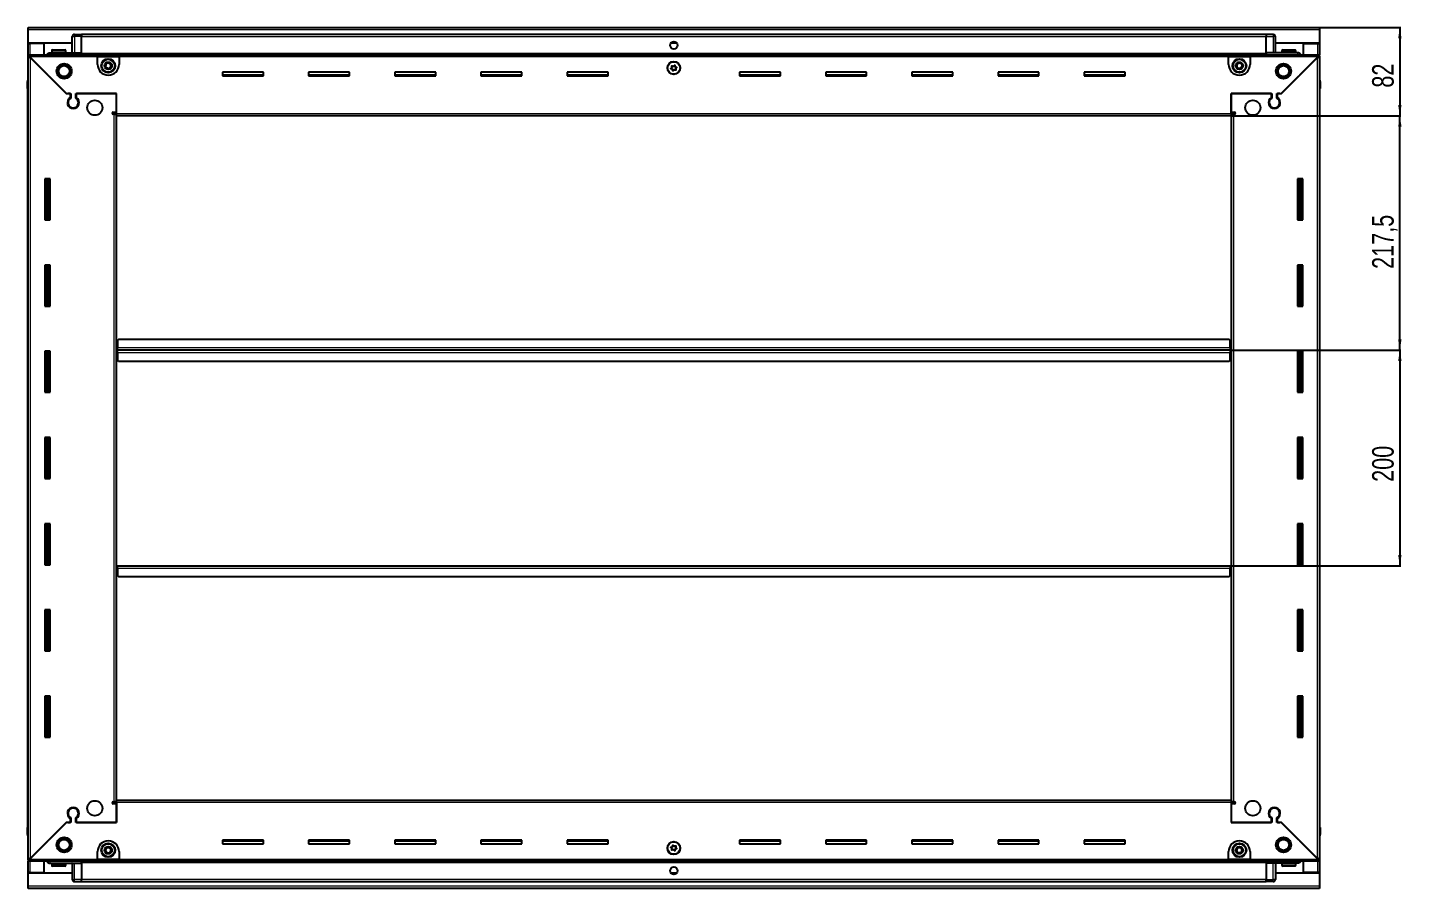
# Model space of a CAD drawing. Header units: millimetres. Extents: x 1319 to 5226, y -438 to 1776.
# Drawn here: x 3950 to 5226, y 777 to 1576 of the extents above; entities that cross this region are included whole.
import ezdxf

# ---------------------------------------------------------------- set-up
doc = ezdxf.new("R2010")
doc.units = ezdxf.units.MM
doc.layers.add('FORMAT', color=7, linetype='Continuous')
doc.styles.add('SLDTEXTSTYLE0', font='TXT', dxfattribs={"width": 0.75})
doc.dimstyles.new('SLDDIMSTYLE0', dxfattribs={"dimtxt": 20, "dimasz": 10, "dimexe": 0, "dimexo": 0.0625, "dimgap": 5, "dimtad": 2, "dimdec": 1, "dimrnd": 1e-09, "dimzin": 12, "dimdsep": 46, "dimtxsty": 'SLDTEXTSTYLE0', "dimsah": 1, "dimcen": 0.09, "dimadec": 0, "dimazin": 3, "dimtfac": 1, "dimtofl": 0, "dimtmove": 0, "dimatfit": 3, "dimfxl": 0, "dimfrac": 2, "dimtolj": 1, "dimtzin": 12, "dimarcsym": 0})

# ---------------------------------------------------------------- blocks, each defined once
blk = doc.blocks.new('_D_6')
at = {"layer": 'FORMAT'}
for p, q in [((5149.9, 1575.8), (5225.3, 1575.8)), ((5224.3, 1575.8), (5224.3, 1493.8)), ((5067.9, 1493.8), (5225.3, 1493.8))]:
    blk.add_line(p, q, dxfattribs=at)
for points in [[(5224.3, 1575.8), (5222.8, 1565.8), (5225.9, 1565.8)], [(5224.3, 1493.8), (5225.9, 1503.8), (5222.8, 1503.8)]]:
    blk.add_solid(points, dxfattribs=at)
at = {"layer": 'FORMAT', "insert": (5198.6, 1520), "char_height": 20, "attachment_point": 1, "rotation": 90, "style": 'SLDTEXTSTYLE0'}
blk.add_mtext('82', dxfattribs=at)
blk = doc.blocks.new('_D_7')
at = {"layer": 'FORMAT'}
for p, q in [((5067.9, 1493.8), (5225.3, 1493.8)), ((5224.3, 1276.3), (5224.3, 1493.8)), ((5066.9, 1276.3), (5225.3, 1276.3))]:
    blk.add_line(p, q, dxfattribs=at)
for points in [[(5224.3, 1493.8), (5222.8, 1483.8), (5225.9, 1483.8)], [(5224.3, 1276.3), (5225.9, 1286.3), (5222.8, 1286.3)]]:
    blk.add_solid(points, dxfattribs=at)
at = {"layer": 'FORMAT', "insert": (5198.6, 1351.8), "char_height": 20, "attachment_point": 1, "rotation": 90, "style": 'SLDTEXTSTYLE0'}
blk.add_mtext('217,5', dxfattribs=at)
blk = doc.blocks.new('_D_8')
at = {"layer": 'FORMAT'}
for p, q in [((5066.9, 1276.3), (5225.3, 1276.3)), ((5224.3, 1276.3), (5224.3, 1076.3)), ((5066.9, 1076.3), (5225.3, 1076.3))]:
    blk.add_line(p, q, dxfattribs=at)
for points in [[(5224.3, 1276.3), (5222.8, 1266.3), (5225.9, 1266.3)], [(5224.3, 1076.3), (5225.9, 1086.3), (5222.8, 1086.3)]]:
    blk.add_solid(points, dxfattribs=at)
at = {"layer": 'FORMAT', "insert": (5198.6, 1154.2), "char_height": 20, "attachment_point": 1, "rotation": 90, "style": 'SLDTEXTSTYLE0'}
blk.add_mtext('200', dxfattribs=at)

msp = doc.modelspace()

# ---------------------------------------------------------------- linework, layer by layer
at = {"color": 7, "linetype": 'Continuous', "lineweight": 25}
for p, q in [((3950.84, 1573.72), (3950.84, 1575.82)), ((3950.84, 1575.82), (5149.84, 1575.82)), ((3950.84, 1561.32), (3950.84, 1573.72)), ((3993.84, 1569.32), (4000.34, 1569.32)), ((3993.84, 1569.32), (4000.34, 1569.32)), ((4000.34, 1569.32), (4000.34, 1569.32)), ((4000.34, 1569.32), (4000.34, 1569.32)), ((4000.34, 1569.32), (4000.34, 1567.32)), ((5100.34, 1569.17), (4000.34, 1569.17)), ((5106.84, 1569.32), (5100.34, 1569.32)), ((5100.34, 1569.32), (5100.34, 1569.32)), ((5106.84, 1569.32), (5100.34, 1569.32)), ((5100.34, 1569.32), (5100.34, 1567.32)), ((5149.84, 1575.82), (5149.84, 1573.72)), ((5149.84, 1573.72), (5149.84, 1561.32)), ((3991.84, 1561.32), (3950.84, 1561.32)), ((3950.84, 1560.82), (3950.84, 1561.32)), ((3950.84, 1550.57), (3950.84, 1560.82)), ((3950.84, 1560.82), (3952.94, 1560.82)), ((3952.34, 1560.82), (3952.34, 1561.32)), ((3965.84, 1560.82), (3952.94, 1560.82)), ((3965.84, 1550.57), (3965.84, 1560.82)), ((3991.84, 1552.32), (3991.84, 1567.32)), ((3992.52, 1568.82), (3992.52, 1568.82)), ((4000.34, 1552.32), (4000.34, 1567.32)), ((4553.22, 1561.32), (4547.47, 1561.32)), ((5100.34, 1552.32), (5100.34, 1567.32)), ((5108.84, 1567.32), (5108.84, 1567.32)), ((5108.84, 1552.32), (5108.84, 1567.32)), ((5149.84, 1561.32), (5108.84, 1561.32)), ((5134.84, 1560.82), (5147.74, 1560.82)), ((5134.84, 1550.57), (5134.84, 1560.82)), ((5147.74, 1560.82), (5149.84, 1560.82)), ((5148.34, 1560.82), (5148.34, 1561.32)), ((5149.84, 1560.82), (5149.84, 1561.32)), ((5149.84, 1560.82), (5149.84, 1550.57)), ((3950.84, 1549.07), (3950.84, 1550.57)), ((3950.84, 1550.57), (3951.84, 1550.57)), ((3950.84, 1548.57), (3950.84, 1549.07)), ((3950.84, 1549.07), (3951.84, 1549.07)), ((3950.84, 804.07), (3950.84, 1548.57)), ((3952.34, 1548.57), (3950.84, 1548.57)), ((3951.84, 1549.07), (3951.84, 1550.57)), ((3951.84, 1550.57), (4015.34, 1550.57)), ((3952.44, 1548.47), (3986.34, 1514.57)), ((3987.04, 1513.87), (3952.94, 1547.97)), ((3971.34, 1552.32), (4000.34, 1552.32)), ((3972.84, 1554.22), (3972.84, 1552.32)), ((3973.64, 1555.02), (3985.04, 1555.02)), ((3985.84, 1552.32), (3985.84, 1554.22)), ((4000.27, 1550.57), (4000.34, 1552.29)), ((4000.34, 1552.32), (4000.34, 1551.82)), ((4000.34, 1551.17), (5100.34, 1551.17)), ((4015.34, 1548.47), (4015.34, 1550.57)), ((4015.34, 1550.57), (4035.34, 1550.57)), ((4015.34, 1549.07), (4035.34, 1549.07)), ((4015.34, 1541.57), (4015.34, 1548.47)), ((4035.34, 1550.57), (5065.34, 1550.57)), ((4035.34, 1550.57), (4035.34, 1548.47)), ((4035.34, 1548.47), (4035.34, 1541.57)), ((5065.34, 1548.47), (5065.34, 1550.57)), ((5065.34, 1550.57), (5085.34, 1550.57)), ((5065.34, 1549.07), (5085.34, 1549.07)), ((5065.34, 1541.57), (5065.34, 1548.47)), ((5085.34, 1550.57), (5148.84, 1550.57)), ((5085.34, 1550.57), (5085.34, 1548.47)), ((5085.34, 1548.47), (5085.34, 1541.57)), ((5100.34, 1552.32), (5100.34, 1551.82)), ((5129.34, 1552.32), (5100.34, 1552.32)), ((5100.34, 1552.29), (5100.42, 1550.57)), ((5147.74, 1547.97), (5113.64, 1513.87)), ((5114.34, 1514.57), (5148.24, 1548.47)), ((5114.84, 1554.22), (5114.84, 1552.32)), ((5115.64, 1555.02), (5127.04, 1555.02)), ((5127.84, 1552.32), (5127.84, 1554.22)), ((5148.34, 1548.57), (5149.84, 1548.57)), ((5148.84, 1549.07), (5148.84, 1550.57)), ((5148.84, 1550.57), (5149.84, 1550.57)), ((5148.84, 1549.07), (5149.84, 1549.07)), ((5149.84, 1549.07), (5149.84, 1550.57)), ((5149.84, 1549.07), (5149.84, 1548.57)), ((5149.84, 1548.57), (5149.84, 804.07)), ((4169.34, 1534.32), (4131.34, 1534.32)), ((4131.34, 1534.32), (4131.34, 1530.82)), ((4169.34, 1531.57), (4131.34, 1531.57)), ((4131.34, 1530.82), (4169.34, 1530.82)), ((4169.34, 1530.82), (4169.34, 1534.32)), ((4249.34, 1534.32), (4211.34, 1534.32)), ((4211.34, 1534.32), (4211.34, 1530.82)), ((4249.34, 1531.57), (4211.34, 1531.57)), ((4211.34, 1530.82), (4249.34, 1530.82)), ((4249.34, 1530.82), (4249.34, 1534.32)), ((4329.34, 1534.32), (4291.34, 1534.32)), ((4291.34, 1534.32), (4291.34, 1530.82)), ((4329.34, 1531.57), (4291.34, 1531.57)), ((4291.34, 1530.82), (4329.34, 1530.82)), ((4329.34, 1530.82), (4329.34, 1534.32)), ((4409.34, 1534.32), (4371.34, 1534.32)), ((4371.34, 1534.32), (4371.34, 1530.82)), ((4409.34, 1531.57), (4371.34, 1531.57)), ((4371.34, 1530.82), (4409.34, 1530.82)), ((4409.34, 1530.82), (4409.34, 1534.32)), ((4489.34, 1534.32), (4451.34, 1534.32)), ((4451.34, 1534.32), (4451.34, 1530.82)), ((4489.34, 1531.57), (4451.34, 1531.57)), ((4451.34, 1530.82), (4489.34, 1530.82)), ((4489.34, 1530.82), (4489.34, 1534.32)), ((4649.34, 1534.32), (4611.34, 1534.32)), ((4611.34, 1534.32), (4611.34, 1530.82)), ((4649.34, 1531.57), (4611.34, 1531.57)), ((4611.34, 1530.82), (4649.34, 1530.82)), ((4649.34, 1530.82), (4649.34, 1534.32)), ((4729.34, 1534.32), (4691.34, 1534.32)), ((4691.34, 1534.32), (4691.34, 1530.82)), ((4729.34, 1531.57), (4691.34, 1531.57)), ((4691.34, 1530.82), (4729.34, 1530.82)), ((4729.34, 1530.82), (4729.34, 1534.32)), ((4809.34, 1534.32), (4771.34, 1534.32)), ((4771.34, 1534.32), (4771.34, 1530.82)), ((4809.34, 1531.57), (4771.34, 1531.57)), ((4771.34, 1530.82), (4809.34, 1530.82)), ((4809.34, 1530.82), (4809.34, 1534.32)), ((4889.34, 1534.32), (4851.34, 1534.32)), ((4851.34, 1534.32), (4851.34, 1530.82)), ((4889.34, 1531.57), (4851.34, 1531.57)), ((4851.34, 1530.82), (4889.34, 1530.82)), ((4889.34, 1530.82), (4889.34, 1534.32)), ((4969.34, 1534.32), (4931.34, 1534.32)), ((4931.34, 1534.32), (4931.34, 1530.82)), ((4969.34, 1531.57), (4931.34, 1531.57)), ((4931.34, 1530.82), (4969.34, 1530.82)), ((4969.34, 1530.82), (4969.34, 1534.32)), ((3950.34, 1525.82), (3950.34, 1519.32)), ((3950.34, 1519.32), (3950.34, 1525.82)), ((3950.34, 1519.32), (3950.34, 1519.32)), ((3950.84, 1519.32), (3950.34, 1519.32)), ((3950.49, 1519.32), (3950.49, 833.32)), ((5149.84, 1527.15), (5149.84, 1527.15)), ((5149.84, 1519.32), (5150.34, 1519.32)), ((5150.19, 833.32), (5150.19, 1519.32)), ((5150.34, 1525.82), (5150.34, 1519.32)), ((5150.34, 1519.32), (5150.34, 1525.82)), ((5150.34, 1519.32), (5150.34, 1519.32)), ((5150.34, 1519.32), (5150.34, 1519.32)), ((3986.34, 1514.57), (3990.54, 1514.57)), ((3987.74, 1514.57), (3987.04, 1513.87)), ((3989.84, 1514.57), (3987.74, 1514.57)), ((3989.84, 1514.57), (3989.84, 1510.68)), ((3990.54, 1514.57), (3990.54, 1510.29)), ((3995.14, 1514.57), (4032.84, 1514.57)), ((3995.14, 1510.29), (3995.14, 1514.57)), ((3995.84, 1510.68), (3995.84, 1514.57)), ((4032.84, 1514.57), (3995.84, 1514.57)), ((4032.84, 1495.92), (4032.84, 1514.57)), ((4032.84, 1497.32), (4032.84, 1514.57)), ((5067.84, 1514.57), (5105.54, 1514.57)), ((5067.84, 1495.92), (5067.84, 1514.57)), ((5067.84, 1514.57), (5067.84, 1497.32)), ((5104.84, 1514.57), (5067.84, 1514.57)), ((5104.84, 1514.57), (5104.84, 1510.68)), ((5105.54, 1514.57), (5105.54, 1510.29)), ((5110.14, 1514.57), (5114.34, 1514.57)), ((5110.14, 1510.29), (5110.14, 1514.57)), ((5112.94, 1514.57), (5110.84, 1514.57)), ((5110.84, 1510.68), (5110.84, 1514.57)), ((5113.64, 1513.87), (5112.94, 1514.57)), ((3990.84, 1501.71), (3990.84, 1500.95)), ((4029.99, 1497.32), (4032.84, 1497.32)), ((4030.74, 1495.32), (4029.99, 1495.32)), ((4030.74, 1495.32), (4032.84, 1495.32)), ((4032.84, 1496.32), (4030.84, 1496.32)), ((4030.84, 1496.32), (4030.84, 1495.32)), ((4032.84, 1493.82), (4032.84, 1495.92)), ((5067.84, 1493.82), (4032.84, 1493.82)), ((4032.84, 858.82), (4032.84, 1493.82)), ((5067.84, 1497.32), (5070.69, 1497.32)), ((5069.84, 1496.32), (5067.84, 1496.32)), ((5067.84, 1495.92), (5067.84, 1493.82)), ((5067.84, 1495.32), (5069.94, 1495.32)), ((5067.84, 1493.82), (5067.84, 858.82)), ((5069.84, 1495.32), (5069.84, 1496.32)), ((5070.69, 1495.32), (5069.94, 1495.32)), ((5109.84, 1501.71), (5109.84, 1500.95)), ((3971.34, 1435.32), (3966.34, 1435.32)), ((3966.34, 1435.32), (3966.34, 1397.32)), ((3968.49, 1397.32), (3968.49, 1435.32)), ((3970.29, 1397.32), (3970.29, 1435.32)), ((3970.32, 1397.32), (3970.32, 1435.32)), ((3971.34, 1397.32), (3971.34, 1435.32)), ((5129.34, 1435.32), (5129.34, 1397.32)), ((5134.34, 1435.32), (5129.34, 1435.32)), ((5130.37, 1435.32), (5130.37, 1397.32)), ((5130.4, 1435.32), (5130.4, 1397.32)), ((5132.19, 1435.32), (5132.19, 1397.32)), ((5134.34, 1397.32), (5134.34, 1435.32)), ((3966.34, 1397.32), (3971.34, 1397.32)), ((5129.34, 1397.32), (5134.34, 1397.32)), ((3971.34, 1355.32), (3966.34, 1355.32)), ((3966.34, 1355.32), (3966.34, 1317.32)), ((3968.49, 1317.32), (3968.49, 1355.32)), ((3970.29, 1317.32), (3970.29, 1355.32)), ((3970.32, 1317.32), (3970.32, 1355.32)), ((3971.34, 1317.32), (3971.34, 1355.32)), ((5129.34, 1355.32), (5129.34, 1317.32)), ((5134.34, 1355.32), (5129.34, 1355.32)), ((5130.37, 1355.32), (5130.37, 1317.32)), ((5130.4, 1355.32), (5130.4, 1317.32)), ((5132.19, 1355.32), (5132.19, 1317.32)), ((5134.34, 1317.32), (5134.34, 1355.32)), ((3966.34, 1317.32), (3971.34, 1317.32)), ((5129.34, 1317.32), (5134.34, 1317.32)), ((4033.59, 1276.32), (4032.84, 1276.32)), ((4033.84, 1279.17), (4033.59, 1279.17)), ((4033.59, 1279.17), (4033.59, 1276.32)), ((4033.59, 1276.32), (4033.59, 1273.47)), ((4034.84, 1286.32), (4033.84, 1285.32)), ((4033.84, 1285.32), (4033.84, 1278.42)), ((4033.84, 1276.32), (4033.84, 1278.42)), ((4033.84, 1274.22), (4033.84, 1276.32)), ((5066.84, 1276.32), (4033.84, 1276.32)), ((5065.84, 1286.32), (4034.84, 1286.32)), ((5066.84, 1285.32), (5065.84, 1286.32)), ((5066.84, 1278.42), (5066.84, 1285.32)), ((5067.09, 1279.17), (5066.84, 1279.17)), ((5066.84, 1278.42), (5066.84, 1276.32)), ((5066.84, 1276.32), (5066.84, 1274.22)), ((5067.09, 1276.32), (5067.09, 1279.17)), ((5067.09, 1273.47), (5067.09, 1276.32)), ((5067.84, 1276.32), (5067.09, 1276.32)), ((3971.34, 1275.32), (3966.34, 1275.32)), ((3966.34, 1275.32), (3966.34, 1237.32)), ((3968.49, 1237.32), (3968.49, 1275.32)), ((3970.29, 1237.32), (3970.29, 1275.32)), ((3970.32, 1237.32), (3970.32, 1275.32)), ((3971.34, 1237.32), (3971.34, 1275.32)), ((4033.59, 1273.47), (4033.84, 1273.47)), ((4033.84, 1274.22), (4033.84, 1267.32)), ((4033.84, 1267.32), (4034.84, 1266.32)), ((4034.84, 1266.32), (5065.84, 1266.32)), ((5065.84, 1266.32), (5066.84, 1267.32)), ((5066.84, 1267.32), (5066.84, 1274.22)), ((5066.84, 1273.47), (5067.09, 1273.47)), ((5129.34, 1275.32), (5129.34, 1237.32)), ((5134.34, 1275.32), (5129.34, 1275.32)), ((5130.37, 1275.32), (5130.37, 1237.32)), ((5130.4, 1275.32), (5130.4, 1237.32)), ((5132.19, 1275.32), (5132.19, 1237.32)), ((5134.34, 1237.32), (5134.34, 1275.32)), ((3966.34, 1237.32), (3971.34, 1237.32)), ((5129.34, 1237.32), (5134.34, 1237.32)), ((3971.34, 1195.32), (3966.34, 1195.32)), ((3966.34, 1195.32), (3966.34, 1157.32)), ((3968.49, 1157.32), (3968.49, 1195.32)), ((3970.29, 1157.32), (3970.29, 1195.32)), ((3970.32, 1157.32), (3970.32, 1195.32)), ((3971.34, 1157.32), (3971.34, 1195.32)), ((5129.34, 1195.32), (5129.34, 1157.32)), ((5134.34, 1195.32), (5129.34, 1195.32)), ((5130.37, 1195.32), (5130.37, 1157.32)), ((5130.4, 1195.32), (5130.4, 1157.32)), ((5132.19, 1195.32), (5132.19, 1157.32)), ((5134.34, 1157.32), (5134.34, 1195.32)), ((3966.34, 1157.32), (3971.34, 1157.32)), ((5129.34, 1157.32), (5134.34, 1157.32)), ((3971.34, 1115.32), (3966.34, 1115.32)), ((3966.34, 1115.32), (3966.34, 1077.32)), ((3968.49, 1077.32), (3968.49, 1115.32)), ((3970.29, 1077.32), (3970.29, 1115.32)), ((3970.32, 1077.32), (3970.32, 1115.32)), ((3971.34, 1077.32), (3971.34, 1115.32)), ((5129.34, 1115.32), (5129.34, 1077.32)), ((5134.34, 1115.32), (5129.34, 1115.32)), ((5130.37, 1115.32), (5130.37, 1077.32)), ((5130.4, 1115.32), (5130.4, 1077.32)), ((5132.19, 1115.32), (5132.19, 1077.32)), ((5134.34, 1077.32), (5134.34, 1115.32)), ((3966.34, 1077.32), (3971.34, 1077.32)), ((4032.84, 1076.32), (4033.59, 1076.32)), ((4033.59, 1076.32), (4033.59, 1073.47)), ((4033.59, 1073.47), (4033.84, 1073.47)), ((4033.84, 1074.22), (4033.84, 1076.32)), ((4033.84, 1076.32), (5066.84, 1076.32)), ((4033.84, 1074.22), (4033.84, 1067.32)), ((5066.84, 1076.32), (5066.84, 1074.22)), ((5066.84, 1067.32), (5066.84, 1074.22)), ((5066.84, 1073.47), (5067.09, 1073.47)), ((5067.09, 1073.47), (5067.09, 1076.32)), ((5067.09, 1076.32), (5067.84, 1076.32)), ((5129.34, 1077.32), (5134.34, 1077.32)), ((4033.84, 1067.32), (4034.84, 1066.32)), ((4034.84, 1066.32), (5065.84, 1066.32)), ((5065.84, 1066.32), (5066.84, 1067.32)), ((3971.34, 1035.32), (3966.34, 1035.32)), ((3966.34, 1035.32), (3966.34, 997.32)), ((3968.49, 997.32), (3968.49, 1035.32)), ((3970.29, 997.32), (3970.29, 1035.32)), ((3970.32, 997.32), (3970.32, 1035.32)), ((3971.34, 997.32), (3971.34, 1035.32)), ((5129.34, 1035.32), (5129.34, 997.32)), ((5134.34, 1035.32), (5129.34, 1035.32)), ((5130.37, 1035.32), (5130.37, 997.32)), ((5130.4, 1035.32), (5130.4, 997.32)), ((5132.19, 1035.32), (5132.19, 997.32)), ((5134.34, 997.32), (5134.34, 1035.32)), ((3966.34, 997.32), (3971.34, 997.32)), ((5129.34, 997.32), (5134.34, 997.32)), ((3971.34, 955.32), (3966.34, 955.32)), ((3966.34, 955.32), (3966.34, 917.32)), ((3968.49, 917.32), (3968.49, 955.32)), ((3970.29, 917.32), (3970.29, 955.32)), ((3970.32, 917.32), (3970.32, 955.32)), ((3971.34, 917.32), (3971.34, 955.32)), ((5129.34, 955.32), (5129.34, 917.32)), ((5134.34, 955.32), (5129.34, 955.32)), ((5130.37, 955.32), (5130.37, 917.32)), ((5130.4, 955.32), (5130.4, 917.32)), ((5132.19, 955.32), (5132.19, 917.32)), ((5134.34, 917.32), (5134.34, 955.32)), ((3966.34, 917.32), (3971.34, 917.32)), ((5129.34, 917.32), (5134.34, 917.32)), ((4029.99, 857.32), (4030.74, 857.32)), ((4032.84, 855.32), (4029.99, 855.32)), ((4032.84, 857.32), (4030.74, 857.32)), ((4030.84, 857.32), (4030.84, 856.32)), ((4030.84, 856.32), (4032.84, 856.32)), ((4032.84, 856.72), (4032.84, 858.82)), ((4032.84, 858.82), (5067.84, 858.82)), ((4032.84, 856.72), (4032.84, 838.07)), ((4032.84, 838.07), (4032.84, 855.32)), ((5067.84, 858.82), (5067.84, 856.72)), ((5069.94, 857.32), (5067.84, 857.32)), ((5067.84, 856.72), (5067.84, 838.07)), ((5067.84, 856.32), (5069.84, 856.32)), ((5067.84, 855.32), (5067.84, 838.07)), ((5070.69, 855.32), (5067.84, 855.32)), ((5069.84, 856.32), (5069.84, 857.32)), ((5069.94, 857.32), (5070.69, 857.32)), ((3989.84, 841.96), (3989.84, 838.07)), ((3990.54, 842.36), (3990.54, 838.07)), ((3990.84, 851.7), (3990.84, 850.94)), ((3995.14, 838.07), (3995.14, 842.36)), ((3995.84, 838.07), (3995.84, 841.96)), ((5104.84, 841.96), (5104.84, 838.07)), ((5105.54, 842.36), (5105.54, 838.07)), ((5109.84, 851.7), (5109.84, 850.94)), ((5110.14, 838.07), (5110.14, 842.36)), ((5110.84, 838.07), (5110.84, 841.96)), ((3950.34, 833.32), (3950.34, 833.32)), ((3950.34, 826.82), (3950.34, 833.32)), ((3950.34, 833.32), (3950.34, 833.32)), ((3950.34, 833.32), (3950.34, 826.82)), ((3950.84, 833.32), (3950.34, 833.32)), ((3986.34, 838.07), (3952.44, 804.17)), ((3952.94, 804.67), (3987.04, 838.77)), ((3990.54, 838.07), (3986.34, 838.07)), ((3987.04, 838.77), (3987.74, 838.07)), ((3987.74, 838.07), (3989.84, 838.07)), ((4032.84, 838.07), (3995.14, 838.07)), ((3995.84, 838.07), (4032.84, 838.07)), ((5105.54, 838.07), (5067.84, 838.07)), ((5067.84, 838.07), (5104.84, 838.07)), ((5114.34, 838.07), (5110.14, 838.07)), ((5110.84, 838.07), (5112.94, 838.07)), ((5112.94, 838.07), (5113.64, 838.77)), ((5113.64, 838.77), (5147.74, 804.67)), ((5148.24, 804.17), (5114.34, 838.07)), ((5149.84, 833.32), (5150.34, 833.32)), ((5150.34, 833.32), (5150.34, 833.32)), ((5150.34, 826.82), (5150.34, 833.32)), ((5150.34, 833.32), (5150.34, 826.82)), ((3950.84, 825.5), (3950.84, 825.5)), ((4169.34, 821.82), (4131.34, 821.82)), ((4131.34, 821.82), (4131.34, 818.32)), ((4131.34, 821.07), (4169.34, 821.07)), ((4131.34, 818.32), (4169.34, 818.32)), ((4169.34, 818.32), (4169.34, 821.82)), ((4249.34, 821.82), (4211.34, 821.82)), ((4211.34, 821.82), (4211.34, 818.32)), ((4211.34, 821.07), (4249.34, 821.07)), ((4211.34, 818.32), (4249.34, 818.32)), ((4249.34, 818.32), (4249.34, 821.82)), ((4329.34, 821.82), (4291.34, 821.82)), ((4291.34, 821.82), (4291.34, 818.32)), ((4291.34, 821.07), (4329.34, 821.07)), ((4291.34, 818.32), (4329.34, 818.32)), ((4329.34, 818.32), (4329.34, 821.82)), ((4409.34, 821.82), (4371.34, 821.82)), ((4371.34, 821.82), (4371.34, 818.32)), ((4371.34, 821.07), (4409.34, 821.07)), ((4371.34, 818.32), (4409.34, 818.32)), ((4409.34, 818.32), (4409.34, 821.82)), ((4489.34, 821.82), (4451.34, 821.82)), ((4451.34, 821.82), (4451.34, 818.32)), ((4451.34, 821.07), (4489.34, 821.07)), ((4451.34, 818.32), (4489.34, 818.32)), ((4489.34, 818.32), (4489.34, 821.82)), ((4649.34, 821.82), (4611.34, 821.82)), ((4611.34, 821.82), (4611.34, 818.32)), ((4611.34, 821.07), (4649.34, 821.07)), ((4611.34, 818.32), (4649.34, 818.32)), ((4649.34, 818.32), (4649.34, 821.82)), ((4729.34, 821.82), (4691.34, 821.82)), ((4691.34, 821.82), (4691.34, 818.32)), ((4691.34, 821.07), (4729.34, 821.07)), ((4691.34, 818.32), (4729.34, 818.32)), ((4729.34, 818.32), (4729.34, 821.82)), ((4809.34, 821.82), (4771.34, 821.82)), ((4771.34, 821.82), (4771.34, 818.32)), ((4771.34, 821.07), (4809.34, 821.07)), ((4771.34, 818.32), (4809.34, 818.32)), ((4809.34, 818.32), (4809.34, 821.82)), ((4889.34, 821.82), (4851.34, 821.82)), ((4851.34, 821.82), (4851.34, 818.32)), ((4851.34, 821.07), (4889.34, 821.07)), ((4851.34, 818.32), (4889.34, 818.32)), ((4889.34, 818.32), (4889.34, 821.82)), ((4969.34, 821.82), (4931.34, 821.82)), ((4931.34, 821.82), (4931.34, 818.32)), ((4931.34, 821.07), (4969.34, 821.07)), ((4931.34, 818.32), (4969.34, 818.32)), ((4969.34, 818.32), (4969.34, 821.82)), ((3950.84, 803.57), (3950.84, 804.07)), ((3952.34, 804.07), (3950.84, 804.07)), ((4015.34, 804.17), (4015.34, 811.07)), ((4015.34, 802.07), (4015.34, 804.17)), ((4035.34, 811.07), (4035.34, 804.17)), ((4035.34, 804.17), (4035.34, 802.07)), ((5065.34, 804.17), (5065.34, 811.07)), ((5065.34, 802.07), (5065.34, 804.17)), ((5085.34, 811.07), (5085.34, 804.17)), ((5085.34, 804.17), (5085.34, 802.07)), ((5148.34, 804.07), (5149.84, 804.07)), ((5149.84, 804.07), (5149.84, 803.57)), ((3950.84, 803.57), (3950.84, 802.07)), ((3951.84, 803.57), (3950.84, 803.57)), ((3950.84, 791.82), (3950.84, 802.07)), ((3951.84, 802.07), (3950.84, 802.07)), ((3952.94, 791.82), (3950.84, 791.82)), ((3950.84, 791.32), (3950.84, 791.82)), ((3950.84, 791.32), (3991.84, 791.32)), ((3950.84, 778.92), (3950.84, 791.32)), ((3951.84, 803.57), (3951.84, 802.07)), ((4015.34, 802.07), (3951.84, 802.07)), ((3952.34, 791.32), (3952.34, 791.82)), ((3952.94, 791.82), (3965.84, 791.82)), ((3965.84, 791.82), (3965.84, 802.07)), ((3971.34, 800.32), (4000.34, 800.32)), ((3972.84, 800.32), (3972.84, 798.42)), ((3977.42, 797.62), (3973.64, 797.62)), ((3985.04, 797.62), (3977.42, 797.62)), ((3985.84, 798.42), (3985.84, 800.32)), ((3991.84, 800.32), (3991.84, 785.32)), ((4000.34, 800.36), (4000.27, 802.07)), ((5100.34, 801.47), (4000.34, 801.47)), ((4000.34, 800.32), (4000.34, 800.82)), ((4000.34, 800.32), (4000.34, 785.32)), ((4035.34, 803.57), (4015.34, 803.57)), ((4035.34, 802.07), (4015.34, 802.07)), ((5065.34, 802.07), (4035.34, 802.07)), ((4547.47, 791.32), (4553.22, 791.32)), ((5085.34, 803.57), (5065.34, 803.57)), ((5085.34, 802.07), (5065.34, 802.07)), ((5148.84, 802.07), (5085.34, 802.07)), ((5100.42, 802.07), (5100.34, 800.36)), ((5100.34, 800.32), (5100.34, 800.82)), ((5129.34, 800.32), (5100.34, 800.32)), ((5100.34, 800.32), (5100.34, 785.32)), ((5108.84, 800.32), (5108.84, 785.32)), ((5108.84, 791.32), (5149.84, 791.32)), ((5114.84, 800.32), (5114.84, 798.42)), ((5122.64, 797.62), (5115.64, 797.62)), ((5127.04, 797.62), (5122.64, 797.62)), ((5127.84, 798.42), (5127.84, 800.32)), ((5134.84, 791.82), (5134.84, 802.07)), ((5147.74, 791.82), (5134.84, 791.82)), ((5149.84, 791.82), (5147.74, 791.82)), ((5148.34, 791.32), (5148.34, 791.82)), ((5148.84, 803.57), (5148.84, 802.07)), ((5149.84, 803.57), (5148.84, 803.57)), ((5149.84, 802.07), (5148.84, 802.07)), ((5149.84, 803.57), (5149.84, 802.07)), ((5149.84, 802.07), (5149.84, 791.82)), ((5149.84, 791.32), (5149.84, 791.82)), ((5149.84, 791.32), (5149.84, 778.92)), ((3950.84, 776.82), (3950.84, 778.92)), ((3991.84, 785.32), (3991.84, 785.32)), ((3993.84, 783.32), (4000.34, 783.32)), ((3993.84, 783.32), (4000.34, 783.32)), ((4000.34, 783.32), (4000.34, 785.32)), ((4000.34, 783.47), (5100.34, 783.47)), ((4000.34, 783.32), (4000.34, 783.32)), ((5100.34, 783.32), (5100.34, 785.32)), ((5100.34, 783.32), (5100.34, 783.32)), ((5106.84, 783.32), (5100.34, 783.32)), ((5100.34, 783.32), (5100.34, 783.32)), ((5106.84, 783.32), (5100.34, 783.32)), ((5108.17, 783.82), (5108.17, 783.82)), ((5149.84, 778.92), (5149.84, 776.82)), ((5149.84, 776.82), (3950.84, 776.82))]:
    msp.add_line(p, q, dxfattribs=at)
at = {"color": 8, "linetype": 'Continuous', "lineweight": 18}
for p, q in [((5149.84, 1573.72), (3950.84, 1573.72)), ((3993.84, 1569.32), (3993.84, 1567.32)), ((5106.84, 1569.32), (5106.84, 1567.32)), ((3952.94, 1560.82), (3952.94, 1561.32)), ((3952.94, 1550.57), (3952.94, 1560.82)), ((3991.84, 1567.32), (3993.84, 1567.32)), ((3993.84, 1567.32), (3993.84, 1552.32)), ((4000.34, 1567.32), (3993.84, 1567.32)), ((5100.34, 1567.17), (4000.34, 1567.17)), ((5100.34, 1567.32), (5106.84, 1567.32)), ((5108.84, 1567.32), (5106.84, 1567.32)), ((5106.84, 1567.32), (5106.84, 1552.32)), ((5147.74, 1561.32), (5147.74, 1560.82)), ((5147.74, 1560.82), (5147.74, 1550.57)), ((4015.34, 1548.47), (3952.44, 1548.47)), ((3952.94, 1547.97), (3952.94, 804.67)), ((3972.84, 1554.22), (3985.84, 1554.22)), ((5100.34, 1551.82), (4000.34, 1551.82)), ((5100.34, 1550.59), (4000.34, 1550.59)), ((4015.34, 1548.47), (4035.34, 1548.47)), ((5065.34, 1548.47), (4035.34, 1548.47)), ((5065.34, 1548.47), (5085.34, 1548.47)), ((5148.24, 1548.47), (5085.34, 1548.47)), ((5114.84, 1554.22), (5127.84, 1554.22)), ((5147.74, 804.67), (5147.74, 1547.97)), ((3950.84, 1525.82), (3950.34, 1525.82)), ((5149.84, 1525.82), (5150.34, 1525.82)), ((4030.74, 857.32), (4030.74, 1495.32)), ((4032.84, 1495.92), (5067.84, 1495.92)), ((5069.94, 1495.32), (5069.94, 857.32)), ((3967.84, 1435.32), (3967.84, 1397.32)), ((3969.08, 1435.32), (3969.08, 1397.32)), ((5131.61, 1397.32), (5131.61, 1435.32)), ((5132.84, 1397.32), (5132.84, 1435.32)), ((3967.84, 1355.32), (3967.84, 1317.32)), ((3969.08, 1355.32), (3969.08, 1317.32)), ((5131.61, 1317.32), (5131.61, 1355.32)), ((5132.84, 1317.32), (5132.84, 1355.32)), ((5066.84, 1278.42), (4033.84, 1278.42)), ((3967.84, 1275.32), (3967.84, 1237.32)), ((3969.08, 1275.32), (3969.08, 1237.32)), ((4033.84, 1274.22), (5066.84, 1274.22)), ((5131.61, 1237.32), (5131.61, 1275.32)), ((5132.84, 1237.32), (5132.84, 1275.32)), ((3967.84, 1195.32), (3967.84, 1157.32)), ((3969.08, 1195.32), (3969.08, 1157.32)), ((5131.61, 1157.32), (5131.61, 1195.32)), ((5132.84, 1157.32), (5132.84, 1195.32)), ((3967.84, 1115.32), (3967.84, 1077.32)), ((3969.08, 1115.32), (3969.08, 1077.32)), ((5131.61, 1077.32), (5131.61, 1115.32)), ((5132.84, 1077.32), (5132.84, 1115.32)), ((4033.84, 1074.22), (5066.84, 1074.22)), ((3967.84, 1035.32), (3967.84, 997.32)), ((3969.08, 1035.32), (3969.08, 997.32)), ((5131.61, 997.32), (5131.61, 1035.32)), ((5132.84, 997.32), (5132.84, 1035.32)), ((3967.84, 955.32), (3967.84, 917.32)), ((3969.08, 955.32), (3969.08, 917.32)), ((5131.61, 917.32), (5131.61, 955.32)), ((5132.84, 917.32), (5132.84, 955.32)), ((5067.84, 856.72), (4032.84, 856.72)), ((3950.84, 826.82), (3950.34, 826.82)), ((5149.84, 826.82), (5150.34, 826.82)), ((3952.44, 804.17), (4015.34, 804.17)), ((4035.34, 804.17), (4015.34, 804.17)), ((4035.34, 804.17), (5065.34, 804.17)), ((5085.34, 804.17), (5065.34, 804.17)), ((5085.34, 804.17), (5148.24, 804.17)), ((3952.94, 791.82), (3952.94, 802.07)), ((3952.94, 791.32), (3952.94, 791.82)), ((3977.15, 798.42), (3972.84, 798.42)), ((3985.84, 798.42), (3977.15, 798.42)), ((3993.84, 785.32), (3993.84, 800.32)), ((4000.34, 802.06), (5100.34, 802.06)), ((4000.34, 800.82), (5100.34, 800.82)), ((5106.84, 785.32), (5106.84, 800.32)), ((5122.82, 798.42), (5114.84, 798.42)), ((5127.84, 798.42), (5122.82, 798.42)), ((5147.74, 802.07), (5147.74, 791.82)), ((5147.74, 791.82), (5147.74, 791.32)), ((5149.84, 778.92), (3950.84, 778.92)), ((3991.84, 785.32), (3993.84, 785.32)), ((3993.84, 783.32), (3993.84, 785.32)), ((4000.34, 785.32), (3993.84, 785.32)), ((4000.34, 785.47), (5100.34, 785.47)), ((5100.34, 785.32), (5106.84, 785.32)), ((5108.84, 785.32), (5106.84, 785.32)), ((5106.84, 783.32), (5106.84, 785.32))]:
    msp.add_line(p, q, dxfattribs=at)
at = {"color": 7, "linetype": 'Continuous', "lineweight": 25}
for centre, radius in [((4550.34, 1559.32), 3.5), ((4025.34, 1540.32), 6.5), ((4025.34, 1540.32), 3.46), ((4550.34, 1538.32), 6), ((4550.34, 1538.17), 5.79), ((5075.34, 1540.32), 6.5), ((5075.34, 1540.32), 3.46), ((3984.34, 1535.32), 7), ((3984.34, 1535.32), 6.02), ((3984.34, 1535.32), 5.1), ((4550.34, 1538.17), 1.85), ((5116.34, 1535.32), 7), ((5116.34, 1535.32), 6.03), ((5116.34, 1535.32), 5.1), ((4012.84, 1501.32), 7), ((5087.84, 1501.32), 7), ((4012.84, 851.32), 7), ((5087.84, 851.32), 7), ((3984.34, 817.32), 7), ((3984.34, 817.32), 6.03), ((3984.34, 817.32), 5.1), ((4025.34, 812.32), 6.5), ((4550.34, 814.32), 6), ((4550.34, 814.47), 5.79), ((5075.34, 812.32), 6.5), ((5116.34, 817.32), 7), ((5116.34, 817.32), 6.03), ((5116.34, 817.32), 5.1), ((4025.34, 812.32), 3.46), ((4550.34, 814.47), 1.85), ((5075.34, 812.32), 3.46), ((4550.34, 793.32), 3.5)]:
    msp.add_circle(centre, radius, dxfattribs=at)
at = {"color": 8, "linetype": 'Continuous', "lineweight": 18}
for centre in [(4025.34, 1540.32), (5075.34, 1540.32), (4025.34, 812.32), (5075.34, 812.32)]:
    msp.add_circle(centre, 5.7, dxfattribs=at)
at = {"color": 7, "linetype": 'Continuous', "lineweight": 25}
for centre, radius, start, end in [((3993.84, 1567.32), 2, 90, 180), ((3993.84, 1567.32), 2, 90, 131.40962), ((5106.84, 1567.32), 2, 0, 90), ((5106.84, 1567.32), 2, 0, 90), ((3973.64, 1554.22), 0.8, 90, 180), ((3985.04, 1554.22), 0.8, 0, 90), ((3991.64, 1552.52), 0.2, 270, 0), ((5109.04, 1552.52), 0.2, 180, 270), ((5115.64, 1554.22), 0.8, 90, 180), ((5127.04, 1554.22), 0.8, 0, 90), ((4025.34, 1541.57), 10, 180, 270), ((4025.34, 1540.32), 2.5, 134.01559, 194.01559), ((4025.34, 1540.32), 2.5, 194.01559, 254.01559), ((4025.34, 1540.32), 2.5, 74.01559, 134.01559), ((4025.34, 1540.32), 2.5, 254.01559, 314.01559), ((4025.34, 1541.57), 10, 270, 0), ((4025.34, 1540.32), 2.5, 14.01559, 74.01559), ((4025.34, 1540.32), 2.5, 314.01559, 14.01559), ((5075.34, 1541.57), 10, 180, 270), ((5075.34, 1540.32), 2.5, 160.11158, 220.11158), ((5075.34, 1540.32), 2.5, 100.11158, 160.11158), ((5075.34, 1540.32), 2.5, 220.11158, 280.11158), ((5075.34, 1540.32), 2.5, 40.11158, 100.11158), ((5075.34, 1541.57), 10, 270, 0), ((5075.34, 1540.32), 2.5, 280.11158, 340.11158), ((5075.34, 1540.32), 2.5, 340.11158, 40.11158), ((3952.34, 1525.82), 2, 138.59038, 180), ((5148.34, 1525.82), 2, 33.94202, 41.40962), ((5148.34, 1525.82), 2, 0, 41.39416), ((5148.34, 1525.82), 2, 0, 18.58003), ((3992.84, 1506.07), 5.5, 123.05573, 56.94427), ((3992.84, 1506.07), 4.8, 118.63099, 61.36901), ((5107.84, 1506.07), 5.5, 123.05573, 56.94427), ((5107.84, 1506.07), 4.8, 118.63099, 61.36901), ((4029.99, 1496.32), 1, 90, 270), ((5070.69, 1496.32), 1, 270, 90), ((4029.99, 856.32), 1, 90, 270), ((5070.69, 856.32), 1, 270, 90), ((3992.84, 846.57), 5.5, 303.05573, 236.94427), ((3992.84, 846.57), 4.8, 298.63099, 241.36901), ((5107.84, 846.57), 5.5, 303.05573, 236.94427), ((5107.84, 846.57), 4.8, 298.63099, 241.36901), ((3952.34, 826.82), 2, 180, 221.39416), ((4025.34, 811.07), 10, 90, 180), ((4025.34, 811.07), 10, 0, 90), ((5075.34, 811.07), 10, 90, 180), ((5075.34, 811.07), 10, 0, 90), ((5148.34, 826.82), 2, 318.59038, 0), ((4025.34, 812.32), 2.5, 127.47401, 187.47401), ((4025.34, 812.32), 2.5, 187.47401, 247.47401), ((4025.34, 812.32), 2.5, 67.47401, 127.47401), ((4025.34, 812.32), 2.5, 247.47401, 307.47401), ((4025.34, 812.32), 2.5, 7.47401, 67.47401), ((4025.34, 812.32), 2.5, 307.47401, 7.47401), ((5075.34, 812.32), 2.5, 147.04236, 207.04236), ((5075.34, 812.32), 2.5, 207.04236, 267.04236), ((5075.34, 812.32), 2.5, 87.04236, 147.04236), ((5075.34, 812.32), 2.5, 267.04236, 327.04236), ((5075.34, 812.32), 2.5, 27.04236, 87.04236), ((5075.34, 812.32), 2.5, 327.04236, 27.04236), ((3973.64, 798.42), 0.8, 180, 270), ((3985.04, 798.42), 0.8, 270, 360), ((3991.64, 800.12), 0.2, 0, 90), ((5109.04, 800.12), 0.2, 90, 180), ((5115.64, 798.42), 0.8, 180, 270), ((5127.04, 798.42), 0.8, 270, 360), ((3993.84, 785.32), 2, 180, 270), ((3993.84, 785.32), 2, 180, 270), ((5106.84, 785.32), 2, 270, 0), ((5106.84, 785.32), 2, 270, 311.40962)]:
    msp.add_arc(centre, radius, start, end, dxfattribs=at)
for points, knots in [([(3950.84, 1548.57), (3950.87, 1548.53), (3950.92, 1548.44), (3951.32, 1548.3), (3951.87, 1548.17), (3952.45, 1548.06), (3952.82, 1548), (3952.94, 1547.97)], [0, 0, 0, 0, 0.2302553, 0.4485219, 0.6667858, 0.8850496, 1, 1, 1, 1]), ([(3952.44, 1548.47), (3952.4, 1548.73), (3952.31, 1549.22), (3952.18, 1549.86), (3952.04, 1550.33), (3951.93, 1550.55), (3951.87, 1550.57), (3951.84, 1550.57)], [0, 0, 0, 0, 0.2302553, 0.4485219, 0.6667858, 0.8850496, 1, 1, 1, 1]), ([(3968.13, 1550.57), (3968.25, 1550.77), (3968.64, 1551.42), (3969.79, 1552.13), (3970.83, 1552.26), (3971.34, 1552.32)], [0, 0, 0, 0, 0.1822499, 0.5911249, 1, 1, 1, 1]), ([(4000.34, 1552.32), (4000.34, 1552.29), (4000.34, 1552.21), (4000.34, 1551.59), (4000.34, 1551.01), (4000.34, 1550.62), (4000.34, 1550.59)], [0, 0, 0, 0, 0.3242788, 0.6485576, 0.9728365, 1, 1, 1, 1]), ([(5100.34, 1552.32), (5100.34, 1552.29), (5100.34, 1552.21), (5100.34, 1551.59), (5100.34, 1551.01), (5100.34, 1550.62), (5100.34, 1550.59)], [0, 0, 0, 0, 0.32427882, 0.64855764, 0.97283646, 1, 1, 1, 1]), ([(5132.56, 1550.57), (5132.44, 1550.77), (5132.05, 1551.42), (5130.9, 1552.13), (5129.86, 1552.26), (5129.34, 1552.32)], [0, 0, 0, 0, 0.1822499, 0.5911249, 1, 1, 1, 1]), ([(5147.74, 1547.97), (5148, 1548.02), (5148.49, 1548.11), (5149.13, 1548.24), (5149.6, 1548.37), (5149.82, 1548.48), (5149.84, 1548.55), (5149.84, 1548.57)], [0, 0, 0, 0, 0.2302553, 0.4485219, 0.6667858, 0.8850496, 1, 1, 1, 1]), ([(5148.84, 1550.57), (5148.8, 1550.55), (5148.71, 1550.49), (5148.58, 1550.1), (5148.44, 1549.54), (5148.33, 1548.96), (5148.27, 1548.6), (5148.24, 1548.47)], [0, 0, 0, 0, 0.2302553, 0.4485219, 0.6667858, 0.8850496, 1, 1, 1, 1]), ([(4022.57, 1541.12), (4022.94, 1541.48), (4023.63, 1542.15), (4024.32, 1542.81), (4024.65, 1543.12)], [0, 0, 0, 0, 0.5346859, 1, 1, 1, 1]), ([(4023.27, 1538.32), (4023.18, 1538.65), (4022.99, 1539.45), (4022.74, 1540.42), (4022.6, 1541), (4022.57, 1541.12)], [0, 0, 0, 0, 0.3629006, 0.8668753, 1, 1, 1, 1]), ([(4026.04, 1537.52), (4025.55, 1537.66), (4024.62, 1537.93), (4023.7, 1538.19), (4023.27, 1538.32)], [0, 0, 0, 0, 0.5346859, 1, 1, 1, 1]), ([(4024.65, 1543.12), (4025.14, 1542.98), (4026.07, 1542.72), (4026.99, 1542.45), (4027.42, 1542.33)], [0, 0, 0, 0, 0.5346859, 1, 1, 1, 1]), ([(4028.12, 1539.53), (4027.75, 1539.17), (4027.05, 1538.5), (4026.36, 1537.83), (4026.04, 1537.52)], [0, 0, 0, 0, 0.5346859, 1, 1, 1, 1]), ([(4027.42, 1542.33), (4027.45, 1542.21), (4027.6, 1541.63), (4027.84, 1540.66), (4028.04, 1539.86), (4028.12, 1539.53)], [0, 0, 0, 0, 0.1331247, 0.6370994, 1, 1, 1, 1]), ([(4548.46, 1540.24), (4548.45, 1540.23), (4548.43, 1540.21), (4548.43, 1540.15), (4548.44, 1540.01), (4548.54, 1539.64), (4548.67, 1539.11), (4548.5, 1538.5), (4548.15, 1538.13), (4547.84, 1537.88), (4547.67, 1537.72), (4547.62, 1537.64), (4547.6, 1537.6), (4547.61, 1537.57), (4547.63, 1537.54), (4547.68, 1537.49), (4547.93, 1537.39), (4548.39, 1537.29), (4549.03, 1536.98), (4549.28, 1536.31), (4549.34, 1535.84), (4549.42, 1535.58), (4549.46, 1535.53), (4549.48, 1535.51), (4549.51, 1535.5), (4549.55, 1535.51), (4549.59, 1535.52), (4549.66, 1535.57), (4549.83, 1535.72), (4550.1, 1535.99), (4550.5, 1536.31), (4551.12, 1536.42), (4551.63, 1536.23), (4552, 1536.1), (4552.15, 1536.07), (4552.2, 1536.09), (4552.23, 1536.1), (4552.25, 1536.13), (4552.26, 1536.19), (4552.25, 1536.34), (4552.15, 1536.71), (4552.02, 1537.23), (4552.18, 1537.84), (4552.54, 1538.21), (4552.84, 1538.46), (4553.02, 1538.63), (4553.07, 1538.71), (4553.08, 1538.75), (4553.08, 1538.78), (4553.06, 1538.81), (4553.01, 1538.85), (4552.76, 1538.95), (4552.3, 1539.06), (4551.66, 1539.37), (4551.41, 1540.03), (4551.35, 1540.51), (4551.27, 1540.76), (4551.23, 1540.82), (4551.21, 1540.84), (4551.17, 1540.85), (4551.14, 1540.84), (4551.1, 1540.82), (4551.03, 1540.78), (4550.86, 1540.63), (4550.59, 1540.36), (4550.19, 1540.04), (4549.57, 1539.93), (4549.06, 1540.11), (4548.69, 1540.25), (4548.54, 1540.27), (4548.48, 1540.26), (4548.47, 1540.25), (4548.46, 1540.24)], [0, 0, 0, 0, 0.00200873, 0.00442003, 0.00936469, 0.02552819, 0.06770529, 0.09578618, 0.12464563, 0.1503415, 0.16051935, 0.16339425, 0.16569651, 0.16724481, 0.16887414, 0.1707699, 0.17860577, 0.21199411, 0.24999446, 0.2879948, 0.32138314, 0.32921901, 0.33111477, 0.3327441, 0.3342924, 0.33621663, 0.33853534, 0.3413178, 0.34966197, 0.37535784, 0.40421729, 0.43229818, 0.47447528, 0.49063878, 0.4966691, 0.49844005, 0.5, 0.50200873, 0.50442003, 0.50936469, 0.52552819, 0.56770529, 0.59578618, 0.62464563, 0.6503415, 0.66051935, 0.66339425, 0.66569651, 0.66724481, 0.66887414, 0.6707699, 0.67860577, 0.71199411, 0.74999446, 0.7879948, 0.82138314, 0.82921901, 0.83111477, 0.8327441, 0.8342924, 0.83621663, 0.83853534, 0.8413178, 0.84966197, 0.87535784, 0.90421729, 0.93229818, 0.97447528, 0.99063878, 0.9966691, 0.99844005, 1, 1, 1, 1]), ([(5072.5, 1539.82), (5072.54, 1539.93), (5072.75, 1540.5), (5073.09, 1541.43), (5073.37, 1542.21), (5073.48, 1542.53)], [0, 0, 0, 0, 0.13312467, 0.63709944, 1, 1, 1, 1]), ([(5074.36, 1537.61), (5074.03, 1538), (5073.41, 1538.74), (5072.79, 1539.48), (5072.5, 1539.82)], [0, 0, 0, 0, 0.5346859, 1, 1, 1, 1]), ([(5073.48, 1542.53), (5073.99, 1542.62), (5074.94, 1542.79), (5075.89, 1542.96), (5076.33, 1543.04)], [0, 0, 0, 0, 0.5346859, 1, 1, 1, 1]), ([(5077.2, 1538.12), (5076.7, 1538.03), (5075.75, 1537.86), (5074.8, 1537.69), (5074.36, 1537.61)], [0, 0, 0, 0, 0.5346859, 1, 1, 1, 1]), ([(5076.33, 1543.04), (5076.66, 1542.64), (5077.28, 1541.91), (5077.9, 1541.17), (5078.19, 1540.83)], [0, 0, 0, 0, 0.5346859, 1, 1, 1, 1]), ([(5078.19, 1540.83), (5078.07, 1540.51), (5077.79, 1539.73), (5077.45, 1538.8), (5077.25, 1538.23), (5077.2, 1538.12)], [0, 0, 0, 0, 0.3629006, 0.8668753, 1, 1, 1, 1]), ([(4548.46, 812.4), (4548.47, 812.4), (4548.49, 812.38), (4548.55, 812.38), (4548.69, 812.4), (4549.06, 812.54), (4549.56, 812.72), (4550.19, 812.61), (4550.59, 812.29), (4550.87, 812.01), (4551.05, 811.85), (4551.13, 811.81), (4551.17, 811.8), (4551.21, 811.81), (4551.23, 811.83), (4551.27, 811.88), (4551.35, 812.14), (4551.41, 812.61), (4551.66, 813.28), (4552.3, 813.59), (4552.76, 813.69), (4553.01, 813.79), (4553.06, 813.84), (4553.08, 813.87), (4553.08, 813.9), (4553.07, 813.93), (4553.05, 813.97), (4553, 814.04), (4552.84, 814.19), (4552.54, 814.43), (4552.18, 814.8), (4552.02, 815.41), (4552.15, 815.94), (4552.25, 816.32), (4552.26, 816.47), (4552.25, 816.52), (4552.23, 816.55), (4552.19, 816.56), (4552.14, 816.57), (4551.99, 816.54), (4551.63, 816.41), (4551.12, 816.23), (4550.5, 816.34), (4550.1, 816.66), (4549.82, 816.94), (4549.64, 817.09), (4549.56, 817.14), (4549.52, 817.15), (4549.48, 817.14), (4549.46, 817.12), (4549.42, 817.06), (4549.34, 816.81), (4549.28, 816.33), (4549.03, 815.67), (4548.39, 815.36), (4547.93, 815.25), (4547.68, 815.15), (4547.63, 815.11), (4547.61, 815.08), (4547.61, 815.05), (4547.61, 815.01), (4547.64, 814.98), (4547.69, 814.91), (4547.85, 814.76), (4548.15, 814.52), (4548.5, 814.14), (4548.67, 813.53), (4548.53, 813.01), (4548.44, 812.63), (4548.42, 812.48), (4548.44, 812.43), (4548.45, 812.41), (4548.46, 812.4)], [0, 0, 0, 0, 0.00200873, 0.00442003, 0.00936469, 0.02552819, 0.06770529, 0.09578618, 0.12464563, 0.1503415, 0.16051935, 0.16339425, 0.16569651, 0.16724481, 0.16887414, 0.1707699, 0.17860577, 0.21199411, 0.24999446, 0.2879948, 0.32138314, 0.32921901, 0.33111477, 0.3327441, 0.3342924, 0.33621663, 0.33853534, 0.3413178, 0.34966197, 0.37535784, 0.40421729, 0.43229818, 0.47447528, 0.49063878, 0.4966691, 0.49844005, 0.5, 0.50200873, 0.50442003, 0.50936469, 0.52552819, 0.56770529, 0.59578618, 0.62464563, 0.6503415, 0.66051935, 0.66339425, 0.66569651, 0.66724481, 0.66887414, 0.6707699, 0.67860577, 0.71199411, 0.74999446, 0.7879948, 0.82138314, 0.82921901, 0.83111477, 0.8327441, 0.8342924, 0.83621663, 0.83853534, 0.8413178, 0.84966197, 0.87535784, 0.90421729, 0.93229818, 0.97447528, 0.99063878, 0.9966691, 0.99844005, 1, 1, 1, 1]), ([(3952.94, 804.67), (3952.69, 804.63), (3952.2, 804.54), (3951.56, 804.4), (3951.09, 804.27), (3950.87, 804.16), (3950.85, 804.1), (3950.84, 804.07)], [0, 0, 0, 0, 0.2302553, 0.4485219, 0.6667858, 0.8850496, 1, 1, 1, 1]), ([(3951.84, 802.07), (3951.89, 802.1), (3951.98, 802.15), (3952.11, 802.55), (3952.24, 803.1), (3952.36, 803.68), (3952.42, 804.05), (3952.44, 804.17)], [0, 0, 0, 0, 0.2302553, 0.4485219, 0.6667858, 0.8850496, 1, 1, 1, 1]), ([(4022.68, 813.43), (4022.78, 813.51), (4023.25, 813.87), (4024.04, 814.48), (4024.7, 814.98), (4024.97, 815.19)], [0, 0, 0, 0, 0.13312467, 0.63709944, 1, 1, 1, 1]), ([(4023.05, 810.57), (4022.99, 811.08), (4022.86, 812.03), (4022.74, 812.99), (4022.68, 813.43)], [0, 0, 0, 0, 0.5346859, 1, 1, 1, 1]), ([(4025.72, 809.46), (4025.24, 809.66), (4024.35, 810.03), (4023.47, 810.4), (4023.05, 810.57)], [0, 0, 0, 0, 0.5346859, 1, 1, 1, 1]), ([(4024.97, 815.19), (4025.45, 814.99), (4026.34, 814.62), (4027.22, 814.25), (4027.64, 814.08)], [0, 0, 0, 0, 0.5346859, 1, 1, 1, 1]), ([(4028.01, 811.22), (4027.74, 811.01), (4027.08, 810.51), (4026.29, 809.9), (4025.82, 809.54), (4025.72, 809.46)], [0, 0, 0, 0, 0.3629006, 0.8668753, 1, 1, 1, 1]), ([(4027.64, 814.08), (4027.7, 813.57), (4027.83, 812.61), (4027.95, 811.66), (4028.01, 811.22)], [0, 0, 0, 0, 0.53468586, 1, 1, 1, 1]), ([(5072.46, 812.47), (5072.74, 812.91), (5073.27, 813.71), (5073.79, 814.52), (5074.03, 814.89)], [0, 0, 0, 0, 0.5346859, 1, 1, 1, 1]), ([(5073.77, 809.9), (5073.54, 810.36), (5073.1, 811.22), (5072.66, 812.07), (5072.46, 812.47)], [0, 0, 0, 0, 0.5346859, 1, 1, 1, 1]), ([(5076.66, 809.75), (5076.31, 809.77), (5075.49, 809.81), (5074.5, 809.86), (5073.9, 809.89), (5073.77, 809.9)], [0, 0, 0, 0, 0.3629006, 0.8668753, 1, 1, 1, 1]), ([(5074.03, 814.89), (5074.16, 814.89), (5074.75, 814.86), (5075.75, 814.81), (5076.57, 814.76), (5076.91, 814.75)], [0, 0, 0, 0, 0.1331247, 0.6370994, 1, 1, 1, 1]), ([(5078.23, 812.17), (5077.95, 811.74), (5077.42, 810.93), (5076.9, 810.13), (5076.66, 809.75)], [0, 0, 0, 0, 0.5346859, 1, 1, 1, 1]), ([(5076.91, 814.75), (5077.15, 814.29), (5077.59, 813.43), (5078.02, 812.57), (5078.23, 812.17)], [0, 0, 0, 0, 0.5346859, 1, 1, 1, 1]), ([(5149.84, 804.07), (5149.82, 804.12), (5149.77, 804.21), (5149.37, 804.34), (5148.81, 804.47), (5148.24, 804.58), (5147.87, 804.65), (5147.74, 804.67)], [0, 0, 0, 0, 0.2302553, 0.4485219, 0.6667858, 0.8850496, 1, 1, 1, 1]), ([(5148.24, 804.17), (5148.29, 803.92), (5148.38, 803.43), (5148.51, 802.79), (5148.64, 802.32), (5148.76, 802.1), (5148.82, 802.08), (5148.84, 802.07)], [0, 0, 0, 0, 0.23025534, 0.4485219, 0.6667858, 0.88504963, 1, 1, 1, 1]), ([(3968.13, 802.07), (3968.25, 801.87), (3968.64, 801.22), (3969.79, 800.51), (3970.83, 800.39), (3971.34, 800.32)], [0, 0, 0, 0, 0.1822499, 0.5911249, 1, 1, 1, 1]), ([(4000.34, 800.32), (4000.34, 800.36), (4000.34, 800.44), (4000.34, 801.05), (4000.34, 801.63), (4000.34, 802.03), (4000.34, 802.06)], [0, 0, 0, 0, 0.3242788, 0.6485576, 0.9728365, 1, 1, 1, 1]), ([(5100.34, 800.32), (5100.34, 800.36), (5100.34, 800.44), (5100.34, 801.05), (5100.34, 801.63), (5100.34, 802.03), (5100.34, 802.06)], [0, 0, 0, 0, 0.3242788, 0.6485576, 0.9728365, 1, 1, 1, 1]), ([(5132.56, 802.07), (5132.44, 801.87), (5132.05, 801.22), (5130.9, 800.51), (5129.86, 800.39), (5129.34, 800.32)], [0, 0, 0, 0, 0.18224985, 0.59112493, 1, 1, 1, 1])]:
    msp.add_open_spline(points, degree=3, knots=knots, dxfattribs=at)
for points in [[(3952.44, 1548.47), (3952.39, 1548.55), (3952.29, 1548.71), (3952.14, 1548.91), (3951.99, 1549.05), (3951.89, 1549.06), (3951.84, 1549.07)], [(3952.34, 1548.57), (3952.35, 1548.52), (3952.37, 1548.42), (3952.51, 1548.27), (3952.71, 1548.12), (3952.87, 1548.02), (3952.94, 1547.97)], [(5147.74, 1547.97), (5147.82, 1548.02), (5147.98, 1548.12), (5148.18, 1548.27), (5148.32, 1548.42), (5148.34, 1548.52), (5148.34, 1548.57)], [(5148.84, 1549.07), (5148.79, 1549.06), (5148.69, 1549.05), (5148.54, 1548.91), (5148.39, 1548.71), (5148.29, 1548.55), (5148.24, 1548.47)], [(3951.84, 803.57), (3951.89, 803.58), (3951.99, 803.6), (3952.14, 803.74), (3952.29, 803.94), (3952.39, 804.09), (3952.44, 804.17)], [(3952.94, 804.67), (3952.87, 804.62), (3952.71, 804.52), (3952.51, 804.37), (3952.37, 804.22), (3952.35, 804.12), (3952.34, 804.07)], [(5148.34, 804.07), (5148.34, 804.12), (5148.32, 804.22), (5148.18, 804.37), (5147.98, 804.52), (5147.82, 804.62), (5147.74, 804.67)], [(5148.24, 804.17), (5148.29, 804.09), (5148.39, 803.94), (5148.54, 803.74), (5148.69, 803.6), (5148.79, 803.58), (5148.84, 803.57)]]:
    msp.add_open_spline(points, degree=3, dxfattribs=at)
at = {"color": 8, "linetype": 'Continuous', "lineweight": 18}
for points, knots in [([(3971.34, 1552.32), (3971.34, 1552.28), (3971.34, 1552.2), (3971.34, 1551.77), (3971.34, 1551.31), (3971.34, 1550.9), (3971.34, 1550.63), (3971.34, 1550.57)], [0, 0, 0, 0, 0.3597529, 0.5534142, 0.7511852, 0.9489563, 1, 1, 1, 1]), ([(5129.34, 1552.32), (5129.34, 1552.28), (5129.34, 1552.2), (5129.34, 1551.77), (5129.34, 1551.31), (5129.34, 1550.9), (5129.34, 1550.63), (5129.34, 1550.57)], [0, 0, 0, 0, 0.3597529, 0.5534142, 0.7511852, 0.9489563, 1, 1, 1, 1]), ([(3971.34, 800.32), (3971.34, 800.37), (3971.34, 800.44), (3971.34, 800.88), (3971.34, 801.33), (3971.34, 801.75), (3971.34, 802.02), (3971.34, 802.07)], [0, 0, 0, 0, 0.3597529, 0.5534142, 0.7511852, 0.9489563, 1, 1, 1, 1]), ([(5129.34, 800.32), (5129.34, 800.37), (5129.34, 800.44), (5129.34, 800.88), (5129.34, 801.33), (5129.34, 801.75), (5129.34, 802.02), (5129.34, 802.07)], [0, 0, 0, 0, 0.35975288, 0.55341416, 0.75118521, 0.94895626, 1, 1, 1, 1])]:
    msp.add_open_spline(points, degree=3, knots=knots, dxfattribs=at)

# ---------------------------------------------------------------- dimensions: what is measured, and where the dimension line sits
at = {"layer": 'FORMAT'}
for base, p1, p2, picture, middle in [((5224.34, 1493.82), (5149.84, 1575.82), (5067.84, 1493.82), '_D_6', (5224.34, 1534.82)), ((5224.34, 1493.82), (5066.84, 1276.32), (5067.84, 1493.82), '_D_7', (5224.34, 1385.07)), ((5224.34, 1076.32), (5066.84, 1276.32), (5066.84, 1076.32), '_D_8', (5224.34, 1176.32))]:
    dim = msp.add_linear_dim(base=base, p1=p1, p2=p2, angle=90, dimstyle='SLDDIMSTYLE0', dxfattribs=at)
    dim.commit()
    dim.dimension.update_dxf_attribs({"geometry": picture, "text_midpoint": middle, "dimtype": 160})

doc.saveas('drawing.dxf')
